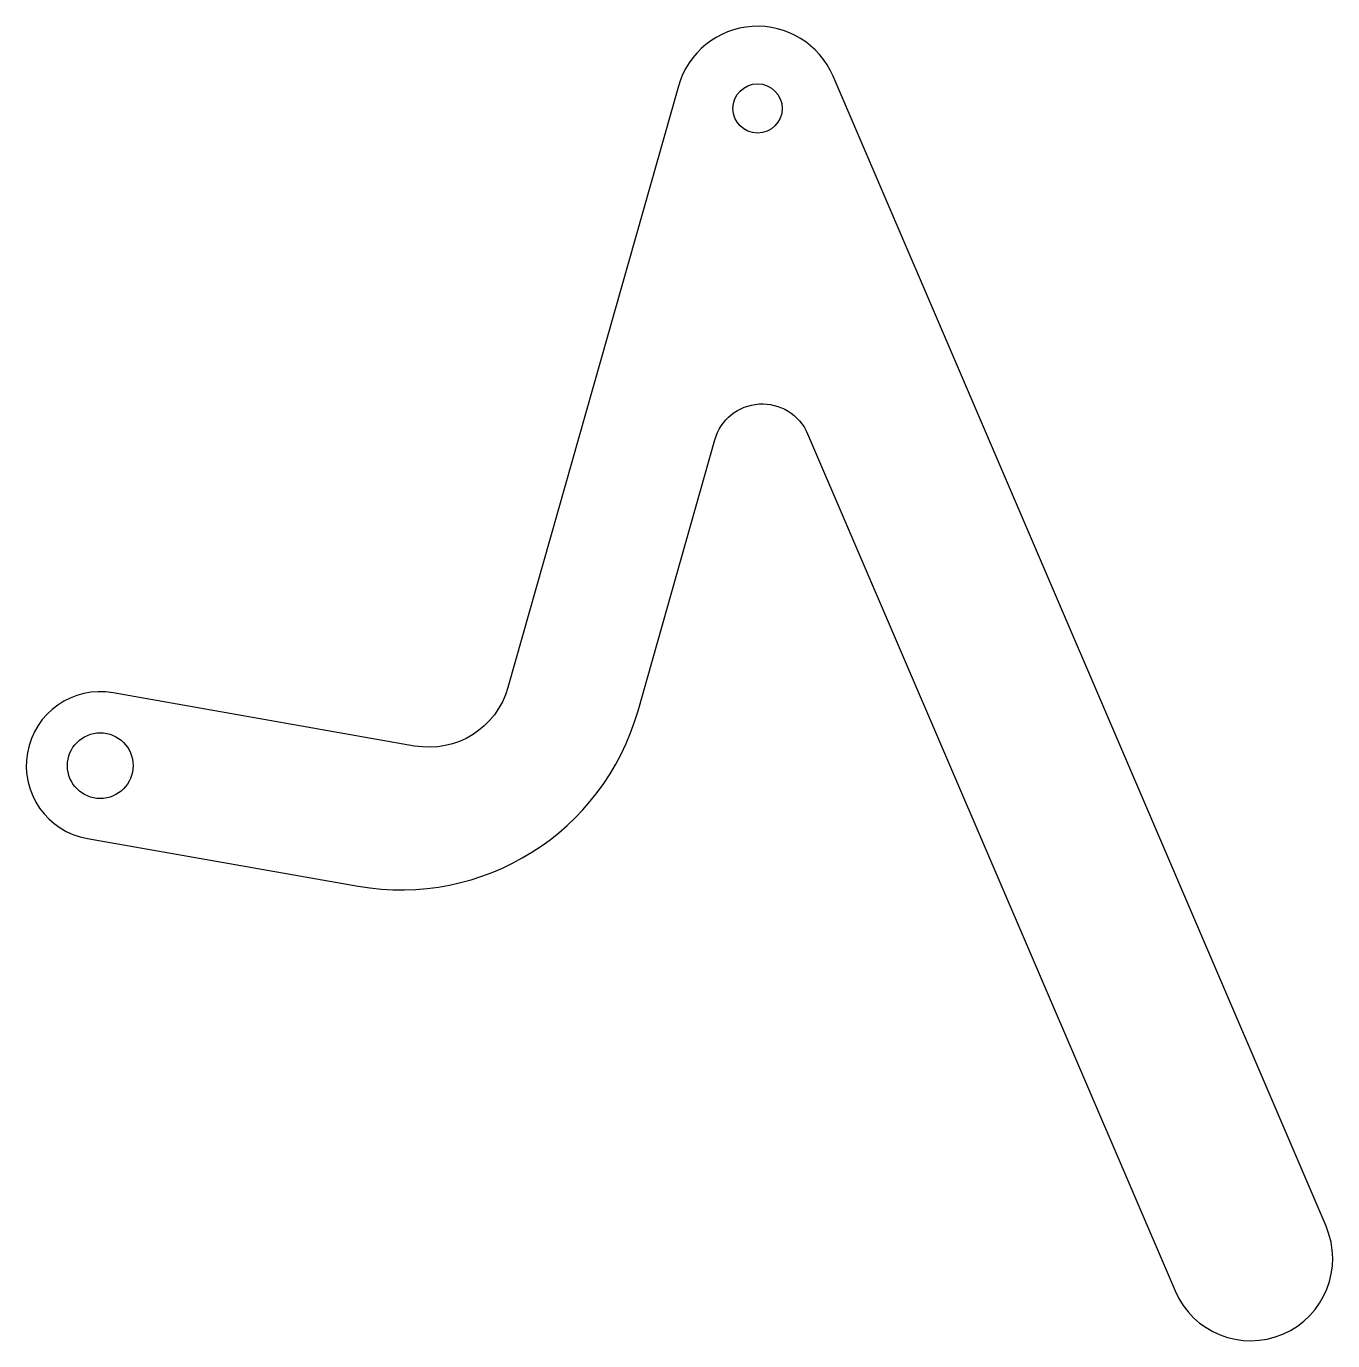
# Model space of a CAD drawing. Header units: millimetres. Extents: x -4.5 to 75, y -35 to 45.
import ezdxf

# ---------------------------------------------------------------- set-up
doc = ezdxf.new("R2010")
doc.units = ezdxf.units.MM

msp = doc.modelspace()

# ---------------------------------------------------------------- linework, layer by layer
msp.add_lwpolyline([(0.781, 4.432, 1), (-0.781, -4.432), (15.69, -7.336, 0.384718), (32.726, 3.345), (37.402, 19.838, -0.706547), (43.045, 20.201), (65.404, -31.97, 1), (74.596, -28.03), (44.596, 41.97, 0.706547), (35.19, 41.364), (24.81, 4.756, -0.384718), (19.132, 1.196)], format="xyb", close=True)
for centre, radius in [((40, 40), 1.5), ((0, 0), 2)]:
    msp.add_circle(centre, radius)

doc.saveas('drawing.dxf')
